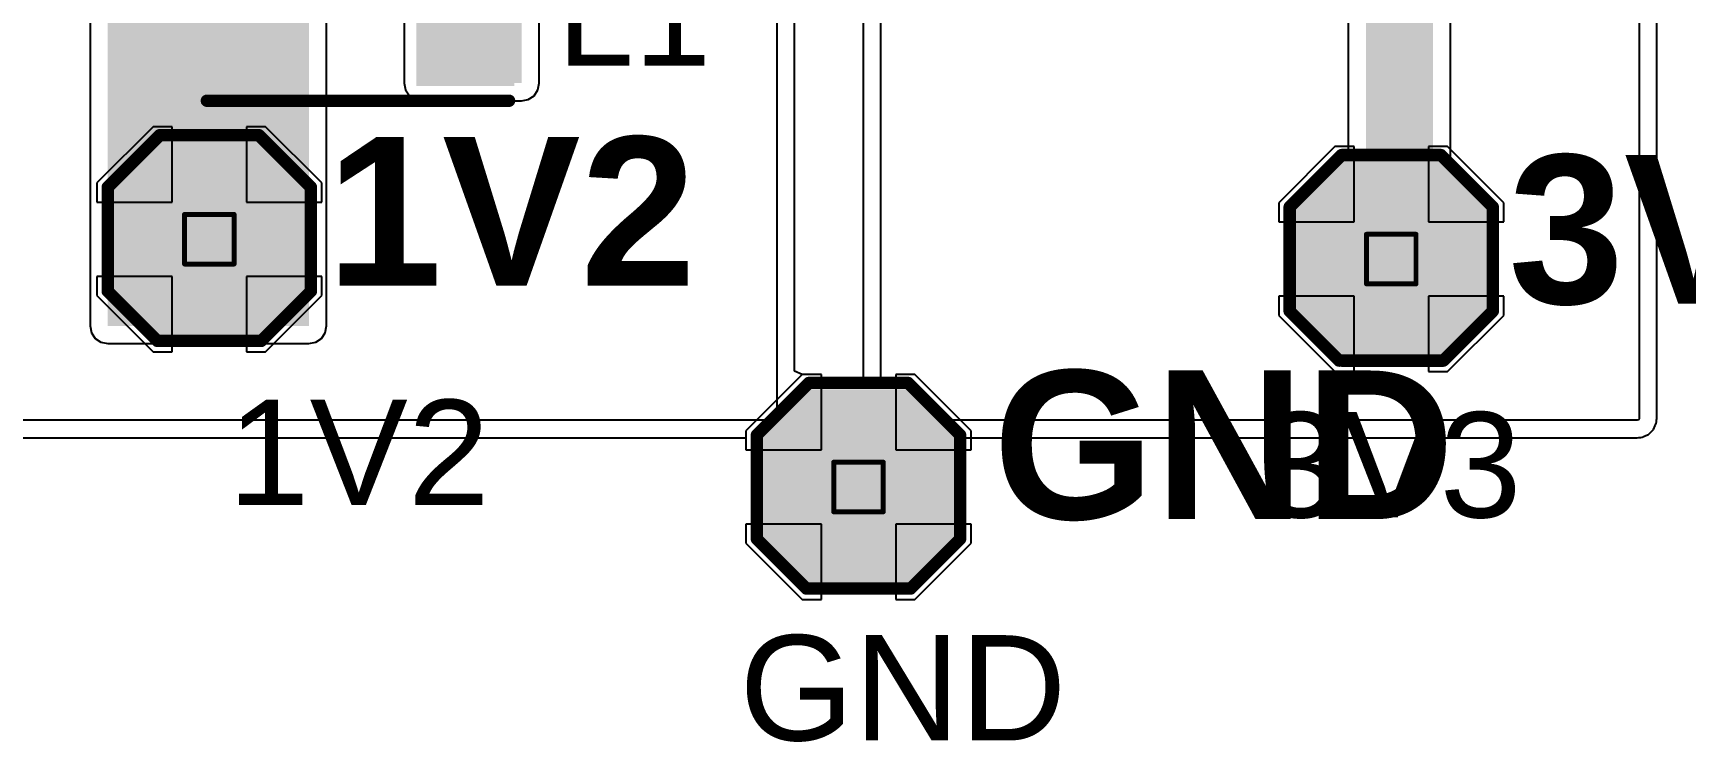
# Model space of a CAD drawing. Header units: inches. Extents: x -0.1 to 17.9, y -0.8 to 4.8.
# Drawn here: x 2.705 to 3.372, y 1.915 to 2.201 of the extents above; entities that cross this region are included whole.
import ezdxf

# ---------------------------------------------------------------- set-up
doc = ezdxf.new("R2010")
doc.units = ezdxf.units.IN
doc.header["$MEASUREMENT"] = 0
for name, color, linetype in [('Bottom Layer 1', 5, 'Continuous'), ('Bottom Solder', 6, 'Continuous'), ('Drill Drawing', 1, 'Continuous'), ('GND+Signal', 16, 'Continuous'), ('Multi-Layer', 9, 'Continuous'), ('Pad Holes', 156, 'Continuous'), ('PWR+Signal', 76, 'Continuous'), ('Top 3D Body', 56, 'Continuous'), ('Top Layer 1', 1, 'Continuous'), ('Top Overlay', 2, 'Continuous'), ('Top Paste', 8, 'Continuous'), ('Top Solder', 216, 'Continuous')]:
    doc.layers.add(name, color=color, linetype=linetype)
doc.styles.add('Arial', font='', dxfattribs={"height": 0.2})
doc.styles.add('Arial_Bold', font='', dxfattribs={"height": 0.2})
doc.styles.get('Arial').set_extended_font_data('Arial')
doc.styles.get('Arial_Bold').set_extended_font_data('Arial', bold=True)

# ---------------------------------------------------------------- blocks, each defined once
blk = doc.blocks.new('T____P______TH_1_8___H_________0_92___72')
at = {"layer": 'Bottom Layer 1'}
blk.add_hatch(color=5, dxfattribs=at).paths.add_polyline_path([(0.01772, 0.03543), (-0.01772, 0.03543), (-0.03543, 0.01772), (-0.03543, -0.01772), (-0.01772, -0.03543), (0.01772, -0.03543), (0.03543, -0.01772), (0.03543, 0.01772)])
at = {"layer": 'Bottom Solder'}
blk.add_hatch(color=6, dxfattribs=at).paths.add_polyline_path([(0.01972, 0.03943), (-0.01972, 0.03943), (-0.03943, 0.01972), (-0.03943, -0.01972), (-0.01972, -0.03943), (0.01972, -0.03943), (0.03943, -0.01972), (0.03943, 0.01972)])
at = {"layer": 'GND+Signal'}
blk.add_hatch(color=16, dxfattribs=at).paths.add_polyline_path([(0.01772, 0.03543), (-0.01772, 0.03543), (-0.03543, 0.01772), (-0.03543, -0.01772), (-0.01772, -0.03543), (0.01772, -0.03543), (0.03543, -0.01772), (0.03543, 0.01772)])
at = {"layer": 'Multi-Layer'}
blk.add_hatch(color=9, dxfattribs=at).paths.add_polyline_path([(0.01772, 0.03543), (-0.01772, 0.03543), (-0.03543, 0.01772), (-0.03543, -0.01772), (-0.01772, -0.03543), (0.01772, -0.03543), (0.03543, -0.01772), (0.03543, 0.01772)])
at = {"layer": 'Pad Holes'}
h = blk.add_hatch(color=7, dxfattribs=at)
edge = h.paths.add_edge_path()
edge.add_arc((0, 0), 0.01811, 0, 360)
at = {"layer": 'PWR+Signal'}
blk.add_hatch(color=76, dxfattribs=at).paths.add_polyline_path([(0.01772, 0.03543), (-0.01772, 0.03543), (-0.03543, 0.01772), (-0.03543, -0.01772), (-0.01772, -0.03543), (0.01772, -0.03543), (0.03543, -0.01772), (0.03543, 0.01772)])
at = {"layer": 'Top Layer 1'}
blk.add_hatch(color=1, dxfattribs=at).paths.add_polyline_path([(0.01772, 0.03543), (-0.01772, 0.03543), (-0.03543, 0.01772), (-0.03543, -0.01772), (-0.01772, -0.03543), (0.01772, -0.03543), (0.03543, -0.01772), (0.03543, 0.01772)])
at = {"layer": 'Top Solder'}
blk.add_hatch(color=216, dxfattribs=at).paths.add_polyline_path([(0.01972, 0.03943), (-0.01972, 0.03943), (-0.03943, 0.01972), (-0.03943, -0.01972), (-0.01972, -0.03943), (0.01972, -0.03943), (0.03943, -0.01972), (0.03943, 0.01972)])
at = {"layer": 'Top Overlay'}
for points in [[(-0.041, 0.021, 0.005, 0.005, 0), (-0.02, 0.042, 0.005, 0.005, 0)], [(-0.02, 0.042, 0.005, 0.005, 0), (0.02, 0.042, 0.005, 0.005, 0)], [(0.02, 0.042, 0.005, 0.005, 0), (0.041, 0.021, 0.005, 0.005, 0)], [(-0.041, -0.021, 0.005, 0.005, 0), (-0.041, 0.021, 0.005, 0.005, 0)], [(0.041, -0.021, 0.005, 0.005, 0), (0.041, 0.021, 0.005, 0.005, 0)], [(-0.041, -0.021, 0.005, 0.005, 0), (-0.021, -0.041, 0.005, 0.005, 0)], [(0.021, -0.041, 0.005, 0.005, 0), (0.041, -0.021, 0.005, 0.005, 0)], [(-0.02, -0.041, 0.005, 0.005, 0), (0.021, -0.041, 0.005, 0.005, 0)]]:
    blk.add_lwpolyline(points, format="xyseb", dxfattribs=at)
for points in [[(-0.02125, 0.042, 0.0025, 0.0025, 1), (-0.01875, 0.042, 0.0025, 0.0025, 1)], [(-0.02125, 0.042, 0.0025, 0.0025, 1), (-0.01875, 0.042, 0.0025, 0.0025, 1)], [(0.01875, 0.042, 0.0025, 0.0025, 1), (0.02125, 0.042, 0.0025, 0.0025, 1)], [(0.01875, 0.042, 0.0025, 0.0025, 1), (0.02125, 0.042, 0.0025, 0.0025, 1)], [(-0.04225, 0.021, 0.0025, 0.0025, 1), (-0.03975, 0.021, 0.0025, 0.0025, 1)], [(-0.04225, 0.021, 0.0025, 0.0025, 1), (-0.03975, 0.021, 0.0025, 0.0025, 1)], [(0.03975, 0.021, 0.0025, 0.0025, 1), (0.04225, 0.021, 0.0025, 0.0025, 1)], [(0.03975, 0.021, 0.0025, 0.0025, 1), (0.04225, 0.021, 0.0025, 0.0025, 1)], [(-0.04225, -0.021, 0.0025, 0.0025, 1), (-0.03975, -0.021, 0.0025, 0.0025, 1)], [(-0.04225, -0.021, 0.0025, 0.0025, 1), (-0.03975, -0.021, 0.0025, 0.0025, 1)], [(0.03975, -0.021, 0.0025, 0.0025, 1), (0.04225, -0.021, 0.0025, 0.0025, 1)], [(0.03975, -0.021, 0.0025, 0.0025, 1), (0.04225, -0.021, 0.0025, 0.0025, 1)], [(-0.02225, -0.041, 0.0025, 0.0025, 1), (-0.01975, -0.041, 0.0025, 0.0025, 1)], [(-0.02125, -0.041, 0.0025, 0.0025, 1), (-0.01875, -0.041, 0.0025, 0.0025, 1)], [(0.01975, -0.041, 0.0025, 0.0025, 1), (0.02225, -0.041, 0.0025, 0.0025, 1)], [(0.01975, -0.041, 0.0025, 0.0025, 1), (0.02225, -0.041, 0.0025, 0.0025, 1)]]:
    blk.add_lwpolyline(points, format="xyseb", close=True, dxfattribs=at)
blk = doc.blocks.new('NR3012T2R2M_174')
at = {"layer": 'Top Layer 1'}
for points in [[(-0.05905, 0.05315), (-0.02756, 0.05315), (-0.02756, -0.05315), (-0.05905, -0.05315)], [(0.02756, 0.05315), (0.05906, 0.05315), (0.05906, -0.05315), (0.02756, -0.05315)]]:
    blk.add_hatch(color=1, dxfattribs=at).paths.add_polyline_path(points)
at = {"layer": 'Top Paste'}
for points in [[(-0.05905, 0.05315), (-0.02756, 0.05315), (-0.02756, -0.05315), (-0.05905, -0.05315)], [(0.02756, 0.05315), (0.05906, 0.05315), (0.05906, -0.05315), (0.02756, -0.05315)]]:
    blk.add_hatch(color=8, dxfattribs=at).paths.add_polyline_path(points)
at = {"layer": 'Top Solder'}
for points in [[(-0.06305, 0.05715), (-0.02356, 0.05715), (-0.02356, -0.05715), (-0.06305, -0.05715)], [(0.02356, 0.05715), (0.06306, 0.05715), (0.06306, -0.05715), (0.02356, -0.05715)]]:
    blk.add_hatch(color=216, dxfattribs=at).paths.add_polyline_path(points)
at = {"layer": 'Top Overlay'}
for points in [[(0.06099, 0.0631, 0.005, 0.005, 0), (-0.06098, 0.0631, 0.005, 0.005, 0)], [(0.06099, -0.0631, 0.005, 0.005, 0), (-0.06098, -0.0631, 0.005, 0.005, 0)]]:
    blk.add_lwpolyline(points, format="xyseb", dxfattribs=at)
for points in [[(-0.06223, 0.0631, 0.0025, 0.0025, 1), (-0.05973, 0.0631, 0.0025, 0.0025, 1)], [(0.05974, 0.0631, 0.0025, 0.0025, 1), (0.06224, 0.0631, 0.0025, 0.0025, 1)], [(-0.06223, -0.0631, 0.0025, 0.0025, 1), (-0.05973, -0.0631, 0.0025, 0.0025, 1)], [(0.05974, -0.0631, 0.0025, 0.0025, 1), (0.06224, -0.0631, 0.0025, 0.0025, 1)]]:
    blk.add_lwpolyline(points, format="xyseb", close=True, dxfattribs=at)
blk = doc.blocks.new('T____P______TH_1_8___H_________0_92___175')
at = {"layer": 'Bottom Layer 1'}
blk.add_hatch(color=5, dxfattribs=at).paths.add_polyline_path([(0.01772, 0.03543), (-0.01772, 0.03543), (-0.03543, 0.01772), (-0.03543, -0.01772), (-0.01772, -0.03543), (0.01772, -0.03543), (0.03543, -0.01772), (0.03543, 0.01772)])
at = {"layer": 'Bottom Solder'}
blk.add_hatch(color=6, dxfattribs=at).paths.add_polyline_path([(0.01972, 0.03943), (-0.01972, 0.03943), (-0.03943, 0.01972), (-0.03943, -0.01972), (-0.01972, -0.03943), (0.01972, -0.03943), (0.03943, -0.01972), (0.03943, 0.01972)])
at = {"layer": 'GND+Signal'}
blk.add_hatch(color=16, dxfattribs=at).paths.add_polyline_path([(0.01772, 0.03543), (-0.01772, 0.03543), (-0.03543, 0.01772), (-0.03543, -0.01772), (-0.01772, -0.03543), (0.01772, -0.03543), (0.03543, -0.01772), (0.03543, 0.01772)])
at = {"layer": 'Multi-Layer'}
blk.add_hatch(color=9, dxfattribs=at).paths.add_polyline_path([(0.01772, 0.03543), (-0.01772, 0.03543), (-0.03543, 0.01772), (-0.03543, -0.01772), (-0.01772, -0.03543), (0.01772, -0.03543), (0.03543, -0.01772), (0.03543, 0.01772)])
at = {"layer": 'Pad Holes'}
h = blk.add_hatch(color=7, dxfattribs=at)
edge = h.paths.add_edge_path()
edge.add_arc((0, 0), 0.01811, 0, 360)
at = {"layer": 'PWR+Signal'}
blk.add_hatch(color=76, dxfattribs=at).paths.add_polyline_path([(0.01772, 0.03543), (-0.01772, 0.03543), (-0.03543, 0.01772), (-0.03543, -0.01772), (-0.01772, -0.03543), (0.01772, -0.03543), (0.03543, -0.01772), (0.03543, 0.01772)])
at = {"layer": 'Top Layer 1'}
blk.add_hatch(color=1, dxfattribs=at).paths.add_polyline_path([(0.01772, 0.03543), (-0.01772, 0.03543), (-0.03543, 0.01772), (-0.03543, -0.01772), (-0.01772, -0.03543), (0.01772, -0.03543), (0.03543, -0.01772), (0.03543, 0.01772)])
at = {"layer": 'Top Solder'}
blk.add_hatch(color=216, dxfattribs=at).paths.add_polyline_path([(0.01972, 0.03943), (-0.01972, 0.03943), (-0.03943, 0.01972), (-0.03943, -0.01972), (-0.01972, -0.03943), (0.01972, -0.03943), (0.03943, -0.01972), (0.03943, 0.01972)])
at = {"layer": 'Top Overlay'}
for points in [[(-0.041, 0.021, 0.005, 0.005, 0), (-0.02, 0.042, 0.005, 0.005, 0)], [(-0.02, 0.042, 0.005, 0.005, 0), (0.02, 0.042, 0.005, 0.005, 0)], [(0.02, 0.042, 0.005, 0.005, 0), (0.041, 0.021, 0.005, 0.005, 0)], [(-0.041, -0.021, 0.005, 0.005, 0), (-0.041, 0.021, 0.005, 0.005, 0)], [(0.041, -0.021, 0.005, 0.005, 0), (0.041, 0.021, 0.005, 0.005, 0)], [(-0.041, -0.021, 0.005, 0.005, 0), (-0.021, -0.041, 0.005, 0.005, 0)], [(0.021, -0.041, 0.005, 0.005, 0), (0.041, -0.021, 0.005, 0.005, 0)], [(-0.02, -0.041, 0.005, 0.005, 0), (0.021, -0.041, 0.005, 0.005, 0)]]:
    blk.add_lwpolyline(points, format="xyseb", dxfattribs=at)
for points in [[(-0.02125, 0.042, 0.0025, 0.0025, 1), (-0.01875, 0.042, 0.0025, 0.0025, 1)], [(-0.02125, 0.042, 0.0025, 0.0025, 1), (-0.01875, 0.042, 0.0025, 0.0025, 1)], [(0.01875, 0.042, 0.0025, 0.0025, 1), (0.02125, 0.042, 0.0025, 0.0025, 1)], [(0.01875, 0.042, 0.0025, 0.0025, 1), (0.02125, 0.042, 0.0025, 0.0025, 1)], [(-0.04225, 0.021, 0.0025, 0.0025, 1), (-0.03975, 0.021, 0.0025, 0.0025, 1)], [(-0.04225, 0.021, 0.0025, 0.0025, 1), (-0.03975, 0.021, 0.0025, 0.0025, 1)], [(0.03975, 0.021, 0.0025, 0.0025, 1), (0.04225, 0.021, 0.0025, 0.0025, 1)], [(0.03975, 0.021, 0.0025, 0.0025, 1), (0.04225, 0.021, 0.0025, 0.0025, 1)], [(-0.04225, -0.021, 0.0025, 0.0025, 1), (-0.03975, -0.021, 0.0025, 0.0025, 1)], [(-0.04225, -0.021, 0.0025, 0.0025, 1), (-0.03975, -0.021, 0.0025, 0.0025, 1)], [(0.03975, -0.021, 0.0025, 0.0025, 1), (0.04225, -0.021, 0.0025, 0.0025, 1)], [(0.03975, -0.021, 0.0025, 0.0025, 1), (0.04225, -0.021, 0.0025, 0.0025, 1)], [(-0.02225, -0.041, 0.0025, 0.0025, 1), (-0.01975, -0.041, 0.0025, 0.0025, 1)], [(-0.02125, -0.041, 0.0025, 0.0025, 1), (-0.01875, -0.041, 0.0025, 0.0025, 1)], [(0.01975, -0.041, 0.0025, 0.0025, 1), (0.02225, -0.041, 0.0025, 0.0025, 1)], [(0.01975, -0.041, 0.0025, 0.0025, 1), (0.02225, -0.041, 0.0025, 0.0025, 1)]]:
    blk.add_lwpolyline(points, format="xyseb", close=True, dxfattribs=at)
blk = doc.blocks.new('T____P______TH_1_8___H_________0_92___206')
at = {"layer": 'Bottom Layer 1'}
blk.add_hatch(color=5, dxfattribs=at).paths.add_polyline_path([(0.01772, 0.03543), (-0.01772, 0.03543), (-0.03543, 0.01772), (-0.03543, -0.01772), (-0.01772, -0.03543), (0.01772, -0.03543), (0.03543, -0.01772), (0.03543, 0.01772)])
at = {"layer": 'Bottom Solder'}
blk.add_hatch(color=6, dxfattribs=at).paths.add_polyline_path([(0.01972, 0.03943), (-0.01972, 0.03943), (-0.03943, 0.01972), (-0.03943, -0.01972), (-0.01972, -0.03943), (0.01972, -0.03943), (0.03943, -0.01972), (0.03943, 0.01972)])
at = {"layer": 'GND+Signal'}
blk.add_hatch(color=16, dxfattribs=at).paths.add_polyline_path([(0.01772, 0.03543), (-0.01772, 0.03543), (-0.03543, 0.01772), (-0.03543, -0.01772), (-0.01772, -0.03543), (0.01772, -0.03543), (0.03543, -0.01772), (0.03543, 0.01772)])
at = {"layer": 'Multi-Layer'}
blk.add_hatch(color=9, dxfattribs=at).paths.add_polyline_path([(0.01772, 0.03543), (-0.01772, 0.03543), (-0.03543, 0.01772), (-0.03543, -0.01772), (-0.01772, -0.03543), (0.01772, -0.03543), (0.03543, -0.01772), (0.03543, 0.01772)])
at = {"layer": 'Pad Holes'}
h = blk.add_hatch(color=7, dxfattribs=at)
edge = h.paths.add_edge_path()
edge.add_arc((0, 0), 0.01811, 0, 360)
at = {"layer": 'PWR+Signal'}
blk.add_hatch(color=76, dxfattribs=at).paths.add_polyline_path([(0.01772, 0.03543), (-0.01772, 0.03543), (-0.03543, 0.01772), (-0.03543, -0.01772), (-0.01772, -0.03543), (0.01772, -0.03543), (0.03543, -0.01772), (0.03543, 0.01772)])
at = {"layer": 'Top Layer 1'}
blk.add_hatch(color=1, dxfattribs=at).paths.add_polyline_path([(0.01772, 0.03543), (-0.01772, 0.03543), (-0.03543, 0.01772), (-0.03543, -0.01772), (-0.01772, -0.03543), (0.01772, -0.03543), (0.03543, -0.01772), (0.03543, 0.01772)])
at = {"layer": 'Top Solder'}
blk.add_hatch(color=216, dxfattribs=at).paths.add_polyline_path([(0.01972, 0.03943), (-0.01972, 0.03943), (-0.03943, 0.01972), (-0.03943, -0.01972), (-0.01972, -0.03943), (0.01972, -0.03943), (0.03943, -0.01972), (0.03943, 0.01972)])
at = {"layer": 'Top Overlay'}
for points in [[(-0.041, 0.021, 0.005, 0.005, 0), (-0.02, 0.042, 0.005, 0.005, 0)], [(-0.02, 0.042, 0.005, 0.005, 0), (0.02, 0.042, 0.005, 0.005, 0)], [(0.02, 0.042, 0.005, 0.005, 0), (0.041, 0.021, 0.005, 0.005, 0)], [(-0.041, -0.021, 0.005, 0.005, 0), (-0.041, 0.021, 0.005, 0.005, 0)], [(0.041, -0.021, 0.005, 0.005, 0), (0.041, 0.021, 0.005, 0.005, 0)], [(-0.041, -0.021, 0.005, 0.005, 0), (-0.021, -0.041, 0.005, 0.005, 0)], [(0.021, -0.041, 0.005, 0.005, 0), (0.041, -0.021, 0.005, 0.005, 0)], [(-0.02, -0.041, 0.005, 0.005, 0), (0.021, -0.041, 0.005, 0.005, 0)]]:
    blk.add_lwpolyline(points, format="xyseb", dxfattribs=at)
for points in [[(-0.02125, 0.042, 0.0025, 0.0025, 1), (-0.01875, 0.042, 0.0025, 0.0025, 1)], [(-0.02125, 0.042, 0.0025, 0.0025, 1), (-0.01875, 0.042, 0.0025, 0.0025, 1)], [(0.01875, 0.042, 0.0025, 0.0025, 1), (0.02125, 0.042, 0.0025, 0.0025, 1)], [(0.01875, 0.042, 0.0025, 0.0025, 1), (0.02125, 0.042, 0.0025, 0.0025, 1)], [(-0.04225, 0.021, 0.0025, 0.0025, 1), (-0.03975, 0.021, 0.0025, 0.0025, 1)], [(-0.04225, 0.021, 0.0025, 0.0025, 1), (-0.03975, 0.021, 0.0025, 0.0025, 1)], [(0.03975, 0.021, 0.0025, 0.0025, 1), (0.04225, 0.021, 0.0025, 0.0025, 1)], [(0.03975, 0.021, 0.0025, 0.0025, 1), (0.04225, 0.021, 0.0025, 0.0025, 1)], [(-0.04225, -0.021, 0.0025, 0.0025, 1), (-0.03975, -0.021, 0.0025, 0.0025, 1)], [(-0.04225, -0.021, 0.0025, 0.0025, 1), (-0.03975, -0.021, 0.0025, 0.0025, 1)], [(0.03975, -0.021, 0.0025, 0.0025, 1), (0.04225, -0.021, 0.0025, 0.0025, 1)], [(0.03975, -0.021, 0.0025, 0.0025, 1), (0.04225, -0.021, 0.0025, 0.0025, 1)], [(-0.02225, -0.041, 0.0025, 0.0025, 1), (-0.01975, -0.041, 0.0025, 0.0025, 1)], [(-0.02125, -0.041, 0.0025, 0.0025, 1), (-0.01875, -0.041, 0.0025, 0.0025, 1)], [(0.01975, -0.041, 0.0025, 0.0025, 1), (0.02225, -0.041, 0.0025, 0.0025, 1)], [(0.01975, -0.041, 0.0025, 0.0025, 1), (0.02225, -0.041, 0.0025, 0.0025, 1)]]:
    blk.add_lwpolyline(points, format="xyseb", close=True, dxfattribs=at)

msp = doc.modelspace()

# ---------------------------------------------------------------- hatches: boundary and pattern name
at = {"layer": 'Top Layer 1'}
for points in [[(2.735, 2.083), (2.8162, 2.083), (2.8162, 2.382), (2.735, 2.382)], [(3.2698, 2.373), (3.2428, 2.373), (3.2428, 2.088), (3.2698, 2.088)], [(2.902, 2.365), (2.8618, 2.365), (2.8618, 2.181), (2.902, 2.181)]]:
    msp.add_hatch(color=1, dxfattribs=at).paths.add_polyline_path(points)

# ---------------------------------------------------------------- linework, layer by layer
at = {"layer": 'Bottom Layer 1'}
for p, q in [((2.75478, 2.16043), (2.73357, 2.13922)), ((2.79722, 2.16043), (2.75478, 2.16043)), ((2.81843, 2.13922), (2.79722, 2.16043)), ((3.23178, 2.15243), (3.21057, 2.13122)), ((3.27422, 2.15243), (3.23178, 2.15243)), ((3.29543, 2.13122), (3.27422, 2.15243)), ((2.73357, 2.13922), (2.73357, 2.09678)), ((2.81843, 2.09678), (2.81843, 2.13922)), ((3.21057, 2.13122), (3.21057, 2.08878)), ((3.29543, 2.08878), (3.29543, 2.13122)), ((2.73357, 2.09678), (2.75478, 2.07557)), ((2.79722, 2.07557), (2.81843, 2.09678)), ((3.21057, 2.08878), (3.23178, 2.06757)), ((3.27422, 2.06757), (3.29543, 2.08878)), ((2.75478, 2.07557), (2.79722, 2.07557)), ((3.01528, 2.06343), (2.99257, 2.04072)), ((3.023, 2.06343), (3.01528, 2.06343)), ((3.023, 2.033), (3.023, 2.06343)), ((3.06072, 2.06343), (3.053, 2.06343)), ((3.053, 2.06343), (3.053, 2.033)), ((3.08343, 2.04072), (3.06072, 2.06343)), ((3.23178, 2.06757), (3.27422, 2.06757)), ((2.99257, 2.04072), (2.99257, 2.033)), ((3.08343, 2.033), (3.08343, 2.04072)), ((2.99257, 2.033), (3.023, 2.033)), ((3.053, 2.033), (3.08343, 2.033)), ((3.023, 2.003), (2.99257, 2.003)), ((2.99257, 2.003), (2.99257, 1.99528)), ((3.023, 1.97257), (3.023, 2.003)), ((3.08343, 2.003), (3.053, 2.003)), ((3.053, 2.003), (3.053, 1.97257)), ((3.08343, 1.99528), (3.08343, 2.003)), ((2.99257, 1.99528), (3.01528, 1.97257)), ((3.06072, 1.97257), (3.08343, 1.99528)), ((3.01528, 1.97257), (3.023, 1.97257)), ((3.053, 1.97257), (3.06072, 1.97257))]:
    msp.add_line(p, q, dxfattribs=at)
at = {"layer": 'Drill Drawing'}
for points in [[(2.766, 2.128, 0.002, 0.002, 0), (2.786, 2.128, 0.002, 0.002, 0)], [(2.766, 2.108, 0.002, 0.002, 0), (2.766, 2.128, 0.002, 0.002, 0)], [(2.786, 2.108, 0.002, 0.002, 0), (2.786, 2.128, 0.002, 0.002, 0)], [(3.243, 2.12, 0.002, 0.002, 0), (3.263, 2.12, 0.002, 0.002, 0)], [(3.243, 2.1, 0.002, 0.002, 0), (3.243, 2.12, 0.002, 0.002, 0)], [(3.263, 2.1, 0.002, 0.002, 0), (3.263, 2.12, 0.002, 0.002, 0)], [(2.766, 2.108, 0.002, 0.002, 0), (2.786, 2.108, 0.002, 0.002, 0)], [(3.243, 2.1, 0.002, 0.002, 0), (3.263, 2.1, 0.002, 0.002, 0)], [(3.028, 2.028, 0.002, 0.002, 0), (3.048, 2.028, 0.002, 0.002, 0)], [(3.028, 2.008, 0.002, 0.002, 0), (3.028, 2.028, 0.002, 0.002, 0)], [(3.048, 2.008, 0.002, 0.002, 0), (3.048, 2.028, 0.002, 0.002, 0)], [(3.028, 2.008, 0.002, 0.002, 0), (3.048, 2.008, 0.002, 0.002, 0)]]:
    msp.add_lwpolyline(points, format="xyseb", dxfattribs=at)
for points in [[(2.7655, 2.128, 0.001, 0.001, 1), (2.7665, 2.128, 0.001, 0.001, 1)], [(2.7655, 2.128, 0.001, 0.001, 1), (2.7665, 2.128, 0.001, 0.001, 1)], [(2.7855, 2.128, 0.001, 0.001, 1), (2.7865, 2.128, 0.001, 0.001, 1)], [(2.7855, 2.128, 0.001, 0.001, 1), (2.7865, 2.128, 0.001, 0.001, 1)], [(3.2425, 2.12, 0.001, 0.001, 1), (3.2435, 2.12, 0.001, 0.001, 1)], [(3.2425, 2.12, 0.001, 0.001, 1), (3.2435, 2.12, 0.001, 0.001, 1)], [(3.2625, 2.12, 0.001, 0.001, 1), (3.2635, 2.12, 0.001, 0.001, 1)], [(3.2625, 2.12, 0.001, 0.001, 1), (3.2635, 2.12, 0.001, 0.001, 1)], [(2.7655, 2.108, 0.001, 0.001, 1), (2.7665, 2.108, 0.001, 0.001, 1)], [(2.7655, 2.108, 0.001, 0.001, 1), (2.7665, 2.108, 0.001, 0.001, 1)], [(2.7855, 2.108, 0.001, 0.001, 1), (2.7865, 2.108, 0.001, 0.001, 1)], [(2.7855, 2.108, 0.001, 0.001, 1), (2.7865, 2.108, 0.001, 0.001, 1)], [(3.2425, 2.1, 0.001, 0.001, 1), (3.2435, 2.1, 0.001, 0.001, 1)], [(3.2425, 2.1, 0.001, 0.001, 1), (3.2435, 2.1, 0.001, 0.001, 1)], [(3.2625, 2.1, 0.001, 0.001, 1), (3.2635, 2.1, 0.001, 0.001, 1)], [(3.2625, 2.1, 0.001, 0.001, 1), (3.2635, 2.1, 0.001, 0.001, 1)], [(3.0275, 2.028, 0.001, 0.001, 1), (3.0285, 2.028, 0.001, 0.001, 1)], [(3.0275, 2.028, 0.001, 0.001, 1), (3.0285, 2.028, 0.001, 0.001, 1)], [(3.0475, 2.028, 0.001, 0.001, 1), (3.0485, 2.028, 0.001, 0.001, 1)], [(3.0475, 2.028, 0.001, 0.001, 1), (3.0485, 2.028, 0.001, 0.001, 1)], [(3.0275, 2.008, 0.001, 0.001, 1), (3.0285, 2.008, 0.001, 0.001, 1)], [(3.0275, 2.008, 0.001, 0.001, 1), (3.0285, 2.008, 0.001, 0.001, 1)], [(3.0475, 2.008, 0.001, 0.001, 1), (3.0485, 2.008, 0.001, 0.001, 1)], [(3.0475, 2.008, 0.001, 0.001, 1), (3.0485, 2.008, 0.001, 0.001, 1)]]:
    msp.add_lwpolyline(points, format="xyseb", close=True, dxfattribs=at)
at = {"layer": 'GND+Signal'}
for p, q in [((3.005, 2.355), (3.005, 2.04865)), ((3.01214, 2.06474), (3.01214, 2.355)), ((2.75328, 2.16343), (2.73057, 2.14072)), ((2.761, 2.16343), (2.75328, 2.16343)), ((2.761, 2.133), (2.761, 2.16343)), ((2.79872, 2.16343), (2.791, 2.16343)), ((2.791, 2.16343), (2.791, 2.133)), ((2.82143, 2.14072), (2.79872, 2.16343)), ((3.23178, 2.15243), (3.21057, 2.13122)), ((3.27422, 2.15243), (3.23178, 2.15243)), ((3.29543, 2.13122), (3.27422, 2.15243)), ((2.73057, 2.14072), (2.73057, 2.133)), ((2.82143, 2.133), (2.82143, 2.14072)), ((2.73057, 2.133), (2.761, 2.133)), ((2.791, 2.133), (2.82143, 2.133)), ((3.21057, 2.13122), (3.21057, 2.08878)), ((3.29543, 2.08878), (3.29543, 2.13122)), ((2.761, 2.103), (2.73057, 2.103)), ((2.73057, 2.103), (2.73057, 2.09528)), ((2.761, 2.07257), (2.761, 2.103)), ((2.82143, 2.103), (2.791, 2.103)), ((2.791, 2.103), (2.791, 2.07257)), ((2.82143, 2.09528), (2.82143, 2.103)), ((2.73057, 2.09528), (2.75328, 2.07257)), ((2.79872, 2.07257), (2.82143, 2.09528)), ((3.21057, 2.08878), (3.23178, 2.06757)), ((3.27422, 2.06757), (3.29543, 2.08878)), ((2.75328, 2.07257), (2.761, 2.07257)), ((2.791, 2.07257), (2.79872, 2.07257)), ((3.01528, 2.06343), (3.01214, 2.06474)), ((3.023, 2.06343), (3.01528, 2.06343)), ((3.023, 2.033), (3.023, 2.06343)), ((3.06072, 2.06343), (3.053, 2.06343)), ((3.053, 2.06343), (3.053, 2.033)), ((3.08343, 2.04072), (3.06072, 2.06343)), ((3.23178, 2.06757), (3.27422, 2.06757)), ((3.005, 2.04865), (3.00135, 2.045)), ((3.00135, 2.045), (1.59222, 2.045)), ((1.59222, 2.03786), (2.99257, 2.03786)), ((2.99257, 2.03786), (2.99257, 2.033)), ((3.08343, 2.033), (3.08343, 2.04072)), ((2.99257, 2.033), (3.023, 2.033)), ((3.053, 2.033), (3.08343, 2.033)), ((3.023, 2.003), (2.99257, 2.003)), ((2.99257, 2.003), (2.99257, 1.99528)), ((3.023, 1.97257), (3.023, 2.003)), ((3.08343, 2.003), (3.053, 2.003)), ((3.053, 2.003), (3.053, 1.97257)), ((3.08343, 1.99528), (3.08343, 2.003)), ((2.99257, 1.99528), (3.01528, 1.97257)), ((3.06072, 1.97257), (3.08343, 1.99528)), ((3.01528, 1.97257), (3.023, 1.97257)), ((3.053, 1.97257), (3.06072, 1.97257))]:
    msp.add_line(p, q, dxfattribs=at)
at = {"layer": 'PWR+Signal'}
for p, q in [((3.353, 2.5543), (3.353, 2.0457)), ((3.36014, 2.0457), (3.36014, 2.5543)), ((3.03986, 2.39086), (3.03986, 2.06043)), ((3.047, 2.06043), (3.047, 2.39086)), ((2.75478, 2.16043), (2.73357, 2.13922)), ((2.79722, 2.16043), (2.75478, 2.16043)), ((2.81843, 2.13922), (2.79722, 2.16043)), ((3.23028, 2.15543), (3.20757, 2.13272)), ((3.238, 2.15543), (3.23028, 2.15543)), ((3.238, 2.125), (3.238, 2.15543)), ((3.27572, 2.15543), (3.268, 2.15543)), ((3.268, 2.15543), (3.268, 2.125)), ((3.29843, 2.13272), (3.27572, 2.15543)), ((2.73357, 2.13922), (2.73357, 2.09678)), ((2.81843, 2.09678), (2.81843, 2.13922)), ((3.20757, 2.13272), (3.20757, 2.125)), ((3.29843, 2.125), (3.29843, 2.13272)), ((3.20757, 2.125), (3.238, 2.125)), ((3.268, 2.125), (3.29843, 2.125)), ((2.73357, 2.09678), (2.75478, 2.07557)), ((2.79722, 2.07557), (2.81843, 2.09678)), ((3.238, 2.095), (3.20757, 2.095)), ((3.20757, 2.095), (3.20757, 2.08728)), ((3.238, 2.06457), (3.238, 2.095)), ((3.29843, 2.095), (3.268, 2.095)), ((3.268, 2.095), (3.268, 2.06457)), ((3.29843, 2.08728), (3.29843, 2.095)), ((3.20757, 2.08728), (3.23028, 2.06457)), ((3.27572, 2.06457), (3.29843, 2.08728)), ((2.75478, 2.07557), (2.79722, 2.07557)), ((3.23028, 2.06457), (3.238, 2.06457)), ((3.268, 2.06457), (3.27572, 2.06457)), ((3.01678, 2.06043), (2.99557, 2.03922)), ((3.03986, 2.06043), (3.01678, 2.06043)), ((3.05922, 2.06043), (3.047, 2.06043)), ((3.07465, 2.045), (3.05922, 2.06043)), ((3.3523, 2.045), (3.07465, 2.045)), ((3.35288, 2.04512), (3.3523, 2.045)), ((3.353, 2.0457), (3.35288, 2.04512)), ((3.35882, 2.04115), (3.35954, 2.04288)), ((3.35954, 2.04288), (3.35959, 2.04297)), ((3.35959, 2.04297), (3.35961, 2.04307)), ((3.35961, 2.04307), (3.35988, 2.04372)), ((3.35988, 2.04372), (3.36, 2.04431)), ((3.35988, 2.04372), (3.35988, 2.04372)), ((3.35988, 2.04372), (3.35988, 2.04372)), ((3.36, 2.04501), (3.36014, 2.0457)), ((3.36, 2.04431), (3.36, 2.04501)), ((2.99557, 2.03922), (2.99557, 1.99678)), ((3.08043, 1.99678), (3.08043, 2.03786)), ((3.08043, 2.03786), (3.3523, 2.03786)), ((3.3523, 2.03786), (3.35299, 2.038)), ((3.35299, 2.038), (3.35369, 2.038)), ((3.35369, 2.038), (3.35428, 2.03812)), ((3.35428, 2.03812), (3.35493, 2.03839)), ((3.35493, 2.03839), (3.35503, 2.03841)), ((3.35503, 2.03841), (3.35512, 2.03846)), ((3.35512, 2.03846), (3.35685, 2.03918)), ((3.35685, 2.03918), (3.35783, 2.04017)), ((3.35685, 2.03918), (3.35685, 2.03918)), ((3.35685, 2.03918), (3.35685, 2.03918)), ((3.35783, 2.04017), (3.35882, 2.04115)), ((3.35882, 2.04115), (3.35882, 2.04115)), ((3.35882, 2.04115), (3.35882, 2.04115)), ((2.99557, 1.99678), (3.01678, 1.97557)), ((3.05922, 1.97557), (3.08043, 1.99678)), ((3.01678, 1.97557), (3.05922, 1.97557))]:
    msp.add_line(p, q, dxfattribs=at)
at = {"layer": 'Top Layer 1'}
for p, q in [((2.72786, 2.382), (2.72786, 2.083)), ((2.82334, 2.083), (2.82334, 2.382)), ((3.23566, 2.373), (3.23566, 2.15243)), ((3.27694, 2.14971), (3.27694, 2.373)), ((2.85466, 2.365), (2.85466, 2.181)), ((2.90914, 2.181), (2.90914, 2.365)), ((2.85466, 2.181), (2.85521, 2.17827)), ((2.85521, 2.17827), (2.85676, 2.17595)), ((2.85676, 2.17595), (2.85907, 2.17441)), ((2.90473, 2.17441), (2.90705, 2.17595)), ((2.90705, 2.17595), (2.90859, 2.17827)), ((2.90859, 2.17827), (2.90914, 2.181)), ((2.85907, 2.17441), (2.8618, 2.17386)), ((2.8618, 2.17386), (2.902, 2.17386)), ((2.902, 2.17386), (2.90473, 2.17441)), ((3.23178, 2.15243), (3.21057, 2.13122)), ((3.23566, 2.15243), (3.23178, 2.15243)), ((3.29543, 2.13122), (3.27694, 2.14971)), ((3.21057, 2.13122), (3.21057, 2.08878)), ((3.29543, 2.08878), (3.29543, 2.13122)), ((3.21057, 2.08878), (3.23178, 2.06757)), ((3.27422, 2.06757), (3.29543, 2.08878)), ((2.72786, 2.083), (2.72841, 2.08027)), ((2.82279, 2.08027), (2.82334, 2.083)), ((2.72841, 2.08027), (2.72995, 2.07795)), ((2.72995, 2.07795), (2.73227, 2.07641)), ((2.73227, 2.07641), (2.735, 2.07586)), ((2.735, 2.07586), (2.75449, 2.07586)), ((2.75449, 2.07586), (2.75478, 2.07557)), ((2.75478, 2.07557), (2.79722, 2.07557)), ((2.79722, 2.07557), (2.79751, 2.07586)), ((2.79751, 2.07586), (2.8162, 2.07586)), ((2.8162, 2.07586), (2.81893, 2.07641)), ((2.81893, 2.07641), (2.82124, 2.07795)), ((2.82124, 2.07795), (2.82279, 2.08027)), ((3.01528, 2.06343), (2.99257, 2.04072)), ((3.023, 2.06343), (3.01528, 2.06343)), ((3.023, 2.033), (3.023, 2.06343)), ((3.06072, 2.06343), (3.053, 2.06343)), ((3.053, 2.06343), (3.053, 2.033)), ((3.08343, 2.04072), (3.06072, 2.06343)), ((3.23178, 2.06757), (3.27422, 2.06757)), ((2.99257, 2.04072), (2.99257, 2.033)), ((3.08343, 2.033), (3.08343, 2.04072)), ((2.99257, 2.033), (3.023, 2.033)), ((3.053, 2.033), (3.08343, 2.033)), ((3.023, 2.003), (2.99257, 2.003)), ((2.99257, 2.003), (2.99257, 1.99528)), ((3.023, 1.97257), (3.023, 2.003)), ((3.08343, 2.003), (3.053, 2.003)), ((3.053, 2.003), (3.053, 1.97257)), ((3.08343, 1.99528), (3.08343, 2.003)), ((2.99257, 1.99528), (3.01528, 1.97257)), ((3.06072, 1.97257), (3.08343, 1.99528)), ((3.01528, 1.97257), (3.023, 1.97257)), ((3.053, 1.97257), (3.06072, 1.97257))]:
    msp.add_line(p, q, dxfattribs=at)

# ---------------------------------------------------------------- block references
at = {"rotation": 180}
msp.add_blockref('NR3012T2R2M_174', (2.836, 2.237), dxfattribs=at)
for name, p in [('T____P______TH_1_8___H_________0_92___175', (2.776, 2.118)), ('T____P______TH_1_8___H_________0_92___206', (3.253, 2.11)), ('T____P______TH_1_8___H_________0_92___72', (3.038, 2.018))]:
    msp.add_blockref(name, p)

# ---------------------------------------------------------------- texts
at = {"layer": 'Top 3D Body', "style": 'Arial'}
for s, p in [('1V2', (2.78349, 2.01071)), ('3V3', (3.19995, 2.00571)), ('GND', (2.98995, 1.91571))]:
    msp.add_text(s, height=0.0425, dxfattribs=at).set_placement(p)
at = {"layer": 'Top Overlay'}
for s, height, style, p in [('L1', 0.04, 'Arial', (2.91634, 2.18801)), ('1V2', 0.06, 'Arial_Bold', (2.82333, 2.09932)), ('3V3', 0.06, 'Arial_Bold', (3.30032, 2.09203)), ('GND', 0.06, 'Arial_Bold', (3.09233, 2.00503))]:
    msp.add_text(s, height=height, dxfattribs=dict(at, style=style)).set_placement(p)

doc.saveas('drawing.dxf')
